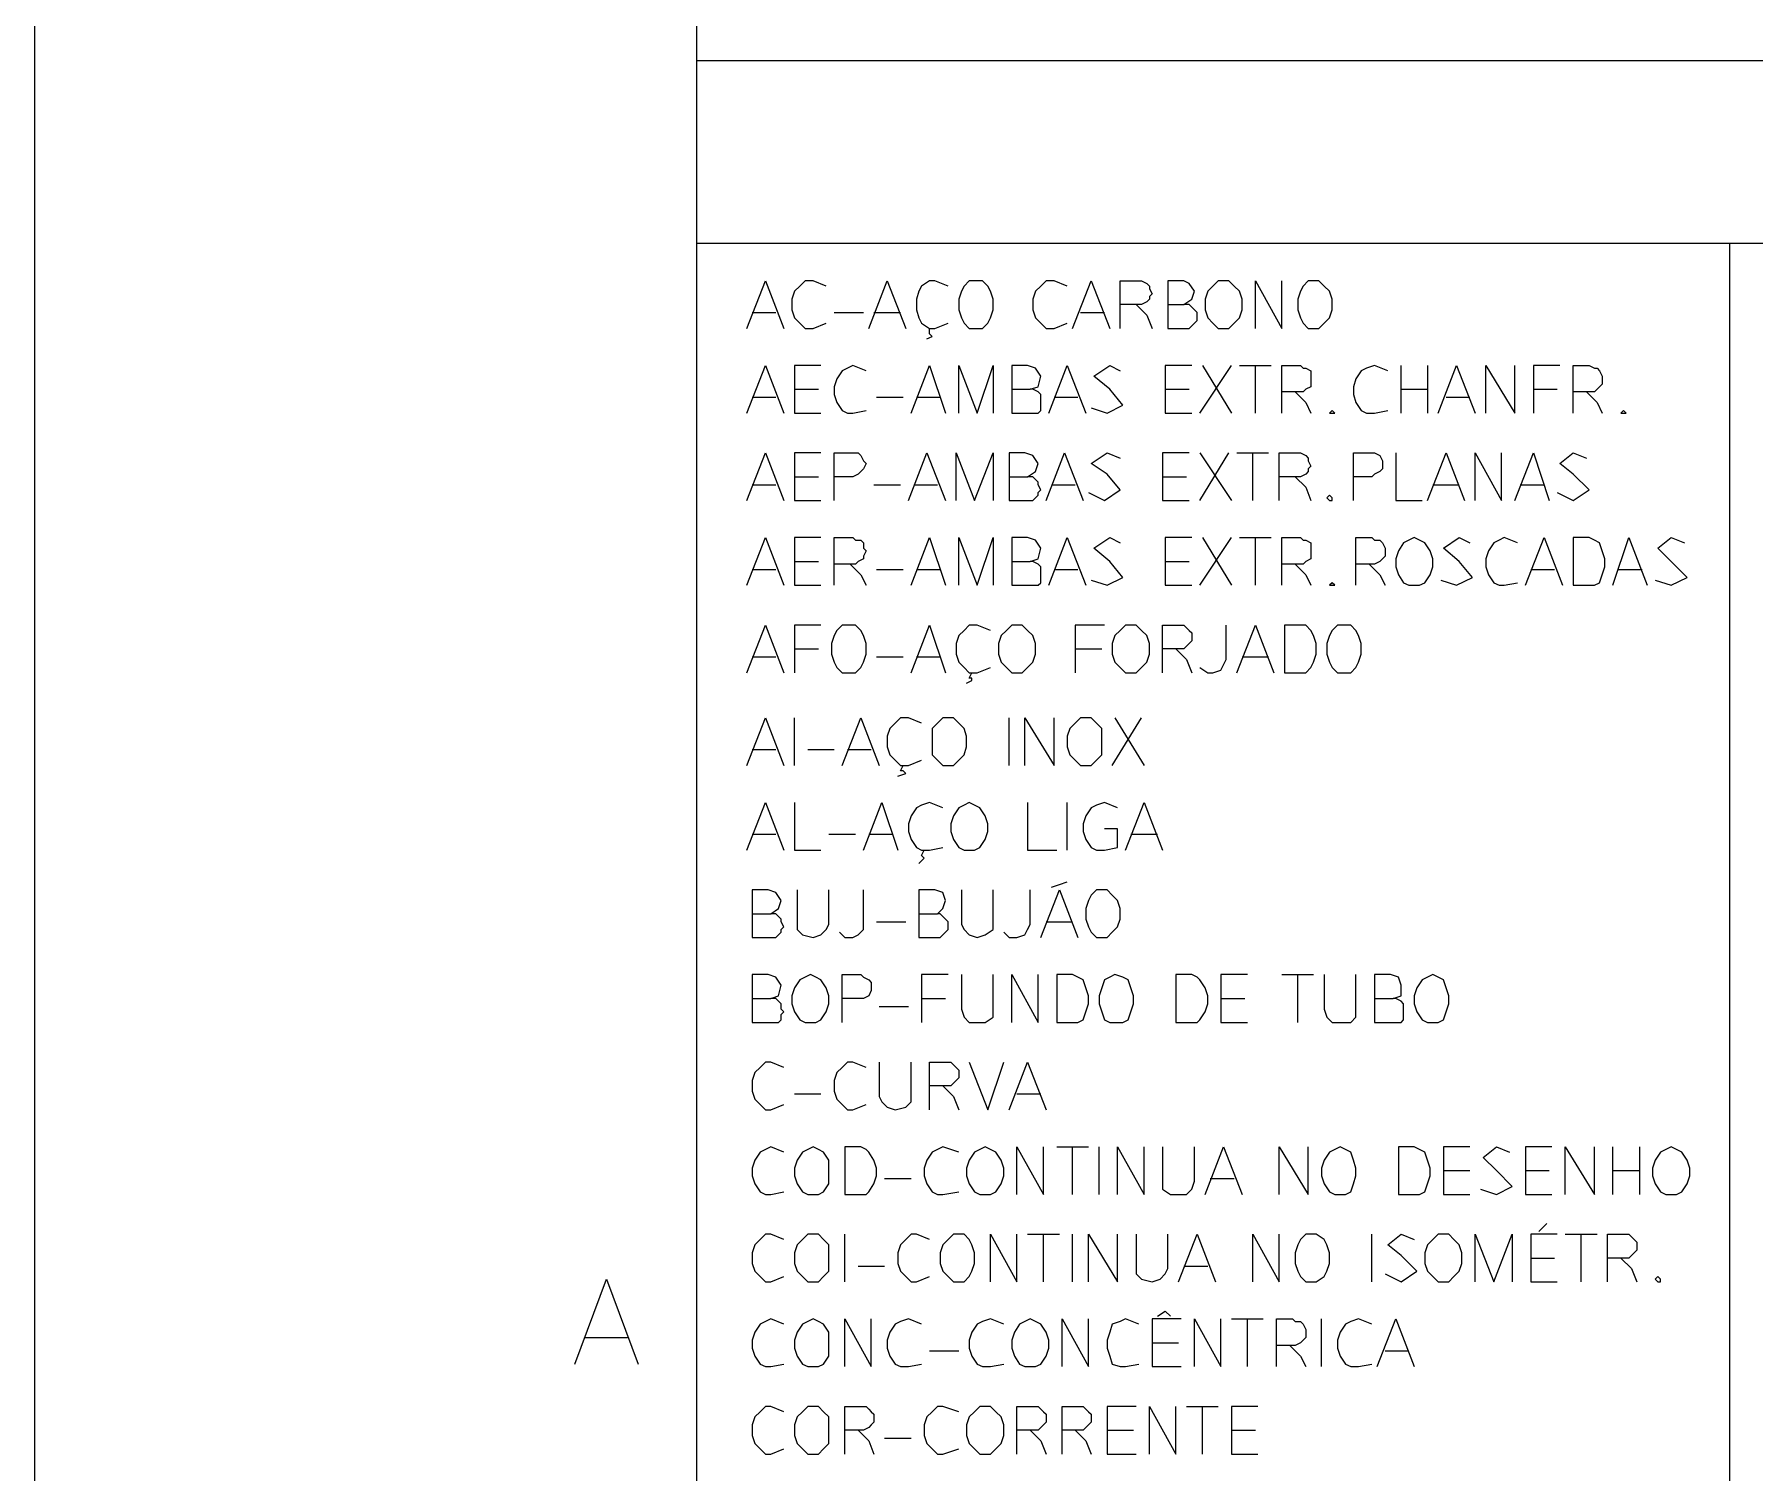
# Paper-space layout 'FOLHA 2' of a CAD drawing. Extents: x 518 to 1126, y -1 to 420.
# Drawn here: x 517.6 to 582.5, y 53.3 to 107.6 of the extents above; entities that cross this region are included whole.
import ezdxf

# ---------------------------------------------------------------- set-up
doc = ezdxf.new("R2010")
doc.units = 0
doc.header["$MEASUREMENT"] = 0
doc.layers.add('GT_1', color=7, linetype='Continuous')

psp = doc.layouts.new('FOLHA 2')

# ---------------------------------------------------------------- linework, layer by layer
at = {"linetype": 'Continuous'}
psp.add_line((517.59, 416.169), (517.59, -1.311), dxfattribs=at)
at = {"layer": 'GT_1', "flags": 128}
for points in [[(542.59, 408.489), (542.59, 8.689)], [(971.39, 106.589), (542.59, 106.589)], [(846.49, 99.689), (542.59, 99.689)], [(581.59, 99.689), (581.59, 14.689)], [(544.49, 96.489), (545.19, 98.289), (545.89, 96.489)], [(547.49, 98.089), (546.99, 98.289), (546.69, 98.289), (546.49, 98.089), (546.29, 97.889), (546.19, 97.589), (546.19, 97.189), (546.29, 96.889), (546.49, 96.689), (546.69, 96.489), (546.99, 96.489), (547.49, 96.689)], [(549.09, 96.489), (549.79, 98.289), (550.49, 96.489)], [(552.09, 98.089), (551.59, 98.289), (551.39, 98.289), (551.09, 98.089), (550.99, 97.889), (550.89, 97.589), (550.89, 97.189), (550.99, 96.889), (551.09, 96.689), (551.39, 96.489), (551.59, 96.489), (552.09, 96.689)], [(553.29, 96.489), (553.39, 96.489), (553.59, 96.689), (553.69, 96.889), (553.79, 97.189), (553.79, 97.589), (553.69, 97.889), (553.59, 98.089), (553.39, 98.289), (553.19, 98.289), (552.89, 98.289), (552.69, 98.089), (552.59, 97.889), (552.49, 97.589), (552.49, 97.189), (552.59, 96.889), (552.69, 96.689), (552.89, 96.489), (553.19, 96.489), (553.29, 96.489)], [(556.59, 98.089), (556.09, 98.289), (555.79, 98.289), (555.59, 98.089), (555.39, 97.889), (555.29, 97.589), (555.29, 97.189), (555.39, 96.889), (555.59, 96.689), (555.79, 96.489), (556.09, 96.489), (556.59, 96.689)], [(556.79, 96.489), (557.49, 98.289), (558.19, 96.489)], [(558.59, 96.489), (558.59, 98.289), (559.29, 98.289), (559.39, 98.289), (559.59, 98.189), (559.69, 98.089), (559.69, 97.989), (559.79, 97.789), (559.69, 97.689), (559.69, 97.589), (559.59, 97.489), (559.39, 97.389), (559.29, 97.389), (558.59, 97.389)], [(560.39, 97.389), (560.99, 97.389), (561.29, 97.589), (561.39, 97.889), (561.19, 98.189), (560.99, 98.289), (560.39, 98.289), (560.39, 96.489), (560.99, 96.489), (561.19, 96.489), (561.29, 96.589), (561.39, 96.689), (561.49, 96.789), (561.49, 96.889), (561.49, 97.089), (561.39, 97.189), (561.29, 97.289), (561.19, 97.389), (560.99, 97.389)], [(562.59, 96.489), (562.69, 96.489), (562.89, 96.689), (563.09, 96.889), (563.19, 97.189), (563.19, 97.589), (563.09, 97.889), (562.89, 98.089), (562.69, 98.289), (562.49, 98.289), (562.29, 98.289), (562.09, 98.089), (561.89, 97.889), (561.79, 97.589), (561.79, 97.189), (561.89, 96.889), (562.09, 96.689), (562.29, 96.489), (562.49, 96.489), (562.59, 96.489)], [(563.69, 96.489), (563.69, 98.289), (564.69, 96.489), (564.69, 98.289)], [(565.99, 96.489), (566.09, 96.489), (566.29, 96.689), (566.49, 96.889), (566.59, 97.189), (566.59, 97.589), (566.49, 97.889), (566.29, 98.089), (566.09, 98.289), (565.89, 98.289), (565.69, 98.289), (565.49, 98.089), (565.39, 97.889), (565.29, 97.589), (565.29, 97.189), (565.39, 96.889), (565.49, 96.689), (565.69, 96.489), (565.89, 96.489), (565.99, 96.489)], [(544.69, 97.089), (545.59, 97.089)], [(547.79, 97.089), (548.89, 97.089)], [(549.29, 97.089), (550.29, 97.089)], [(557.09, 97.089), (557.99, 97.089)], [(559.19, 97.389), (559.59, 96.989), (559.79, 96.489)], [(551.29, 96.089), (551.49, 96.189), (551.39, 96.289), (551.39, 96.489)], [(544.49, 93.289), (545.19, 95.089), (545.89, 93.289)], [(547.29, 95.089), (546.29, 95.089), (546.29, 93.289), (547.29, 93.289)], [(548.99, 94.889), (548.49, 95.089), (548.29, 94.989), (548.09, 94.889), (547.89, 94.589), (547.79, 94.289), (547.79, 93.989), (547.89, 93.689), (548.09, 93.389), (548.29, 93.289), (548.49, 93.289), (548.99, 93.389)], [(550.69, 93.289), (551.39, 95.089), (551.99, 93.289)], [(552.49, 93.289), (552.49, 95.089), (553.19, 93.289), (553.79, 95.089), (553.79, 93.289)], [(554.49, 94.189), (555.19, 94.189), (555.49, 94.289), (555.59, 94.689), (555.39, 94.989), (555.09, 95.089), (554.49, 95.089), (554.49, 93.289), (555.19, 93.289), (555.29, 93.289), (555.49, 93.289), (555.59, 93.389), (555.59, 93.589), (555.59, 93.689), (555.59, 93.789), (555.59, 93.989), (555.49, 94.089), (555.29, 94.189), (555.19, 94.189)], [(555.89, 93.289), (556.59, 95.089), (557.29, 93.289)], [(557.49, 93.489), (558.09, 93.289), (558.69, 93.589), (558.19, 94.189), (557.59, 94.689), (558.19, 95.089), (558.59, 94.889)], [(561.29, 95.089), (560.29, 95.089), (560.29, 93.289), (561.29, 93.289)], [(561.59, 93.289), (562.79, 95.089)], [(561.69, 95.089), (562.79, 93.289)], [(563.09, 95.089), (564.29, 95.089)], [(563.69, 93.289), (563.69, 95.089)], [(564.69, 93.289), (564.69, 95.089), (565.39, 95.089), (565.49, 94.989), (565.59, 94.989), (565.79, 94.889), (565.79, 94.689), (565.79, 94.589), (565.79, 94.389), (565.79, 94.289), (565.59, 94.189), (565.49, 94.089), (565.39, 94.089), (564.69, 94.089)], [(568.69, 94.889), (568.19, 95.089), (567.89, 94.989), (567.69, 94.889), (567.49, 94.589), (567.39, 94.289), (567.39, 93.989), (567.49, 93.689), (567.69, 93.389), (567.89, 93.289), (568.19, 93.289), (568.69, 93.389)], [(569.19, 93.289), (569.19, 95.089)], [(570.19, 95.089), (570.19, 93.289)], [(570.59, 93.289), (571.29, 95.089), (571.99, 93.289)], [(572.39, 93.289), (572.39, 95.089), (573.49, 93.289), (573.49, 95.089)], [(575.19, 95.089), (574.19, 95.089), (574.19, 93.289)], [(575.69, 93.289), (575.69, 95.089), (576.29, 95.089), (576.49, 94.989), (576.59, 94.989), (576.69, 94.889), (576.79, 94.689), (576.79, 94.589), (576.79, 94.389), (576.69, 94.289), (576.59, 94.189), (576.49, 94.089), (576.29, 94.089), (575.69, 94.089)], [(546.29, 94.189), (547.19, 94.189)], [(560.29, 94.189), (561.19, 94.189)], [(569.19, 94.189), (570.19, 94.189)], [(574.19, 94.189), (575.09, 94.189)], [(544.69, 93.889), (545.59, 93.889)], [(549.39, 93.889), (550.39, 93.889)], [(550.89, 93.889), (551.79, 93.889)], [(556.09, 93.889), (556.99, 93.889)], [(565.19, 94.089), (565.59, 93.689), (565.79, 93.289)], [(570.89, 93.889), (571.79, 93.889)], [(576.19, 94.089), (576.59, 93.689), (576.79, 93.289)], [(566.69, 93.289), (566.59, 93.389), (566.49, 93.289), (566.59, 93.289), (566.69, 93.289)], [(577.69, 93.289), (577.59, 93.389), (577.49, 93.289), (577.59, 93.289), (577.69, 93.289)], [(544.49, 89.989), (545.19, 91.789), (545.89, 89.989)], [(547.29, 91.789), (546.29, 91.789), (546.29, 89.989), (547.29, 89.989)], [(547.79, 89.989), (547.79, 91.789), (548.49, 91.789), (548.69, 91.789), (548.79, 91.689), (548.89, 91.489), (548.99, 91.389), (548.89, 91.189), (548.79, 91.089), (548.69, 90.989), (548.49, 90.889), (547.79, 90.889)], [(550.59, 89.989), (551.29, 91.789), (551.99, 89.989)], [(552.39, 89.989), (552.39, 91.789), (553.09, 89.989), (553.79, 91.789), (553.79, 89.989)], [(554.39, 90.889), (555.09, 90.889), (555.39, 91.089), (555.49, 91.389), (555.29, 91.689), (554.99, 91.789), (554.39, 91.789), (554.39, 89.989), (555.09, 89.989), (555.29, 89.989), (555.39, 90.089), (555.49, 90.189), (555.49, 90.289), (555.59, 90.389), (555.49, 90.589), (555.49, 90.689), (555.39, 90.789), (555.29, 90.889), (555.09, 90.889)], [(555.79, 89.989), (556.49, 91.789), (557.19, 89.989)], [(557.39, 90.289), (557.99, 89.989), (558.59, 90.389), (558.09, 90.989), (557.49, 91.389), (558.09, 91.789), (558.59, 91.589)], [(561.19, 91.789), (560.19, 91.789), (560.19, 89.989), (561.19, 89.989)], [(561.59, 89.989), (562.69, 91.789)], [(561.59, 91.789), (562.79, 89.989)], [(562.99, 91.789), (564.19, 91.789)], [(563.59, 89.989), (563.59, 91.789)], [(564.59, 89.989), (564.59, 91.789), (565.29, 91.789), (565.39, 91.789), (565.59, 91.689), (565.69, 91.589), (565.69, 91.489), (565.79, 91.289), (565.69, 91.189), (565.69, 91.089), (565.59, 90.989), (565.39, 90.889), (565.29, 90.889), (564.59, 90.889)], [(567.39, 89.989), (567.39, 91.789), (568.09, 91.789), (568.19, 91.789), (568.39, 91.689), (568.49, 91.489), (568.49, 91.389), (568.49, 91.189), (568.39, 91.089), (568.19, 90.989), (568.09, 90.889), (567.39, 90.889)], [(568.99, 91.789), (568.99, 89.989), (569.99, 89.989)], [(570.19, 89.989), (570.89, 91.789), (571.59, 89.989)], [(571.99, 89.989), (571.99, 91.789), (572.99, 89.989), (572.99, 91.789)], [(573.49, 89.989), (574.19, 91.789), (574.79, 89.989)], [(575.09, 90.289), (575.69, 89.989), (576.29, 90.389), (575.69, 90.989), (575.19, 91.389), (575.69, 91.789), (576.19, 91.589)], [(544.69, 90.589), (545.59, 90.589)], [(546.29, 90.889), (547.19, 90.889)], [(549.29, 90.589), (550.29, 90.589)], [(550.79, 90.589), (551.69, 90.589)], [(555.99, 90.589), (556.89, 90.589)], [(560.19, 90.889), (561.09, 90.889)], [(565.19, 90.889), (565.59, 90.489), (565.79, 89.989)], [(570.39, 90.589), (571.39, 90.589)], [(573.69, 90.589), (574.59, 90.589)], [(566.59, 89.989), (566.59, 90.089), (566.49, 90.189), (566.39, 90.089), (566.49, 89.989), (566.59, 89.989)], [(544.49, 86.789), (545.19, 88.589), (545.89, 86.789)], [(547.29, 88.589), (546.29, 88.589), (546.29, 86.789), (547.29, 86.789)], [(547.79, 86.789), (547.79, 88.589), (548.49, 88.589), (548.59, 88.489), (548.79, 88.489), (548.89, 88.389), (548.89, 88.189), (548.99, 88.089), (548.89, 87.889), (548.89, 87.789), (548.69, 87.689), (548.59, 87.589), (548.49, 87.589), (547.79, 87.589)], [(550.69, 86.789), (551.39, 88.589), (551.99, 86.789)], [(552.49, 86.789), (552.49, 88.589), (553.19, 86.789), (553.79, 88.589), (553.79, 86.789)], [(554.49, 87.689), (555.19, 87.689), (555.49, 87.789), (555.59, 88.189), (555.39, 88.489), (555.09, 88.589), (554.49, 88.589), (554.49, 86.789), (555.19, 86.789), (555.29, 86.789), (555.49, 86.789), (555.59, 86.889), (555.59, 87.089), (555.59, 87.189), (555.59, 87.289), (555.59, 87.489), (555.49, 87.589), (555.29, 87.689), (555.19, 87.689)], [(555.89, 86.789), (556.59, 88.589), (557.29, 86.789)], [(557.49, 86.989), (558.09, 86.789), (558.69, 87.089), (558.19, 87.689), (557.59, 88.189), (558.19, 88.589), (558.59, 88.389)], [(561.29, 88.589), (560.29, 88.589), (560.29, 86.789), (561.29, 86.789)], [(561.59, 86.789), (562.79, 88.589)], [(561.69, 88.589), (562.79, 86.789)], [(563.09, 88.589), (564.29, 88.589)], [(563.69, 86.789), (563.69, 88.589)], [(564.69, 86.789), (564.69, 88.589), (565.39, 88.589), (565.49, 88.489), (565.59, 88.489), (565.79, 88.389), (565.79, 88.189), (565.79, 88.089), (565.79, 87.889), (565.79, 87.789), (565.59, 87.689), (565.49, 87.589), (565.39, 87.589), (564.69, 87.589)], [(567.49, 86.789), (567.49, 88.589), (568.09, 88.589), (568.19, 88.489), (568.39, 88.489), (568.49, 88.389), (568.59, 88.189), (568.59, 88.089), (568.59, 87.889), (568.49, 87.789), (568.39, 87.689), (568.19, 87.589), (568.09, 87.589), (567.49, 87.589)], [(569.79, 86.789), (569.89, 86.789), (570.09, 86.889), (570.29, 87.189), (570.39, 87.489), (570.39, 87.789), (570.29, 88.089), (570.09, 88.389), (569.89, 88.489), (569.69, 88.589), (569.49, 88.489), (569.29, 88.389), (569.09, 88.089), (568.99, 87.789), (568.99, 87.489), (569.09, 87.189), (569.29, 86.889), (569.49, 86.789), (569.69, 86.789), (569.79, 86.789)], [(570.69, 86.989), (571.29, 86.789), (571.89, 87.089), (571.39, 87.689), (570.79, 88.189), (571.39, 88.589), (571.79, 88.389)], [(573.59, 88.389), (573.09, 88.589), (572.89, 88.489), (572.69, 88.389), (572.49, 88.089), (572.39, 87.789), (572.39, 87.489), (572.49, 87.189), (572.69, 86.889), (572.89, 86.789), (573.09, 86.789), (573.59, 86.889)], [(573.89, 86.789), (574.59, 88.589), (575.29, 86.789)], [(576.39, 86.789), (576.49, 86.789), (576.69, 86.889), (576.79, 87.189), (576.89, 87.489), (576.89, 87.789), (576.79, 88.089), (576.69, 88.389), (576.49, 88.489), (576.29, 88.589), (575.69, 88.589), (575.69, 86.789), (576.29, 86.789), (576.39, 86.789)], [(577.19, 86.789), (577.79, 88.589), (578.49, 86.789)], [(578.79, 86.989), (579.39, 86.789), (579.99, 87.089), (579.39, 87.689), (578.89, 88.189), (579.39, 88.589), (579.89, 88.389)], [(546.29, 87.689), (547.19, 87.689)], [(560.29, 87.689), (561.19, 87.689)], [(544.69, 87.389), (545.59, 87.389)], [(548.39, 87.589), (548.79, 87.189), (548.99, 86.789)], [(549.39, 87.389), (550.39, 87.389)], [(550.89, 87.389), (551.79, 87.389)], [(556.09, 87.389), (556.99, 87.389)], [(565.19, 87.589), (565.59, 87.189), (565.79, 86.789)], [(567.99, 87.589), (568.39, 87.189), (568.59, 86.789)], [(574.09, 87.389), (574.99, 87.389)], [(577.39, 87.389), (578.29, 87.389)], [(566.69, 86.789), (566.59, 86.889), (566.49, 86.789), (566.59, 86.789), (566.69, 86.789)], [(544.49, 83.489), (545.19, 85.289), (545.89, 83.489)], [(547.29, 85.289), (546.29, 85.289), (546.29, 83.489)], [(548.49, 83.489), (548.59, 83.489), (548.79, 83.689), (548.89, 83.889), (548.99, 84.189), (548.99, 84.589), (548.89, 84.889), (548.79, 85.089), (548.59, 85.289), (548.29, 85.289), (548.09, 85.289), (547.89, 85.089), (547.79, 84.889), (547.69, 84.589), (547.69, 84.189), (547.79, 83.889), (547.89, 83.689), (548.09, 83.489), (548.29, 83.489), (548.49, 83.489)], [(550.69, 83.489), (551.39, 85.289), (551.99, 83.489)], [(553.69, 85.089), (553.19, 85.289), (552.89, 85.289), (552.69, 85.089), (552.49, 84.889), (552.39, 84.589), (552.39, 84.189), (552.49, 83.889), (552.69, 83.689), (552.89, 83.489), (553.19, 83.489), (553.69, 83.689)], [(554.79, 83.489), (554.89, 83.489), (555.09, 83.689), (555.29, 83.889), (555.39, 84.189), (555.39, 84.589), (555.29, 84.889), (555.09, 85.089), (554.89, 85.289), (554.69, 85.289), (554.49, 85.289), (554.29, 85.089), (554.09, 84.889), (553.99, 84.589), (553.99, 84.189), (554.09, 83.889), (554.29, 83.689), (554.49, 83.489), (554.69, 83.489), (554.79, 83.489)], [(557.99, 85.289), (556.89, 85.289), (556.89, 83.489)], [(559.09, 83.489), (559.19, 83.489), (559.39, 83.689), (559.59, 83.889), (559.69, 84.189), (559.69, 84.589), (559.59, 84.889), (559.39, 85.089), (559.19, 85.289), (558.99, 85.289), (558.79, 85.289), (558.59, 85.089), (558.39, 84.889), (558.29, 84.589), (558.29, 84.189), (558.39, 83.889), (558.59, 83.689), (558.79, 83.489), (558.99, 83.489), (559.09, 83.489)], [(560.19, 83.489), (560.19, 85.289), (560.79, 85.289), (560.99, 85.289), (561.09, 85.189), (561.19, 85.089), (561.29, 84.989), (561.29, 84.789), (561.29, 84.689), (561.19, 84.589), (561.09, 84.489), (560.99, 84.389), (560.79, 84.389), (560.19, 84.389)], [(561.59, 83.689), (561.89, 83.489), (562.09, 83.489), (562.39, 83.589), (562.49, 83.789), (562.59, 83.989), (562.59, 85.289)], [(562.99, 83.489), (563.69, 85.289), (564.39, 83.489)], [(565.49, 83.489), (565.59, 83.489), (565.79, 83.689), (565.89, 83.889), (565.99, 84.189), (565.99, 84.589), (565.89, 84.889), (565.79, 85.089), (565.59, 85.289), (565.39, 85.289), (564.79, 85.289), (564.79, 83.489), (565.39, 83.489), (565.49, 83.489)], [(567.19, 83.489), (567.29, 83.489), (567.49, 83.689), (567.59, 83.889), (567.69, 84.189), (567.69, 84.589), (567.59, 84.889), (567.49, 85.089), (567.29, 85.289), (567.09, 85.289), (566.79, 85.289), (566.59, 85.089), (566.49, 84.889), (566.39, 84.589), (566.39, 84.189), (566.49, 83.889), (566.59, 83.689), (566.79, 83.489), (567.09, 83.489), (567.19, 83.489)], [(544.69, 84.089), (545.59, 84.089)], [(546.29, 84.389), (547.19, 84.389)], [(549.39, 84.089), (550.39, 84.089)], [(550.89, 84.089), (551.79, 84.089)], [(556.89, 84.389), (557.89, 84.389)], [(560.69, 84.389), (561.09, 83.989), (561.29, 83.489)], [(563.19, 84.089), (564.19, 84.089)], [(552.79, 83.089), (552.99, 83.189), (552.99, 83.289), (552.89, 83.289), (552.99, 83.489)], [(544.49, 79.989), (545.19, 81.789), (545.89, 79.989)], [(546.29, 79.989), (546.29, 81.789)], [(548.09, 79.989), (548.79, 81.789), (549.49, 79.989)], [(551.09, 81.589), (550.59, 81.789), (550.29, 81.789), (550.09, 81.589), (549.89, 81.389), (549.79, 81.089), (549.79, 80.689), (549.89, 80.389), (550.09, 80.189), (550.29, 79.989), (550.59, 79.989), (551.09, 80.189)], [(552.19, 79.989), (552.29, 79.989), (552.49, 80.189), (552.69, 80.389), (552.79, 80.689), (552.79, 81.089), (552.69, 81.389), (552.49, 81.589), (552.29, 81.789), (552.09, 81.789), (551.89, 81.789), (551.69, 81.589), (551.49, 81.389), (551.49, 81.089), (551.49, 80.689), (551.49, 80.389), (551.69, 80.189), (551.89, 79.989), (552.09, 79.989), (552.19, 79.989)], [(554.39, 79.989), (554.39, 81.789)], [(554.99, 79.989), (554.99, 81.789), (556.09, 79.989), (556.09, 81.789)], [(557.39, 79.989), (557.49, 79.989), (557.69, 80.189), (557.89, 80.389), (557.89, 80.689), (557.89, 81.089), (557.89, 81.389), (557.69, 81.589), (557.49, 81.789), (557.29, 81.789), (557.09, 81.789), (556.89, 81.589), (556.69, 81.389), (556.59, 81.089), (556.59, 80.689), (556.69, 80.389), (556.89, 80.189), (557.09, 79.989), (557.29, 79.989), (557.39, 79.989)], [(558.29, 79.989), (559.39, 81.789)], [(558.39, 81.789), (559.49, 79.989)], [(544.69, 80.589), (545.59, 80.589)], [(546.79, 80.589), (547.79, 80.589)], [(548.29, 80.589), (549.19, 80.589)], [(550.19, 79.589), (550.49, 79.689), (550.39, 79.789), (550.29, 79.789), (550.39, 79.989)], [(544.49, 76.789), (545.19, 78.589), (545.89, 76.789)], [(546.29, 78.589), (546.29, 76.789), (547.29, 76.789)], [(548.89, 76.789), (549.59, 78.589), (550.19, 76.789)], [(551.89, 78.389), (551.39, 78.589), (551.09, 78.489), (550.89, 78.389), (550.69, 78.089), (550.59, 77.789), (550.59, 77.489), (550.69, 77.189), (550.89, 76.889), (551.09, 76.789), (551.39, 76.789), (551.89, 76.889)], [(552.99, 76.789), (553.09, 76.789), (553.29, 76.889), (553.49, 77.189), (553.59, 77.489), (553.59, 77.789), (553.49, 78.089), (553.29, 78.389), (553.09, 78.489), (552.89, 78.589), (552.69, 78.489), (552.49, 78.389), (552.29, 78.089), (552.19, 77.789), (552.19, 77.489), (552.29, 77.189), (552.49, 76.889), (552.69, 76.789), (552.89, 76.789), (552.99, 76.789)], [(555.09, 78.589), (555.09, 76.789), (556.19, 76.789)], [(556.59, 76.789), (556.59, 78.589)], [(558.49, 78.389), (557.99, 78.589), (557.69, 78.489), (557.49, 78.389), (557.29, 78.089), (557.19, 77.789), (557.19, 77.489), (557.29, 77.189), (557.49, 76.889), (557.69, 76.789), (557.99, 76.789), (558.49, 76.889), (558.49, 77.589), (557.99, 77.589)], [(558.79, 76.789), (559.49, 78.589), (560.19, 76.789)], [(544.69, 77.389), (545.59, 77.389)], [(547.59, 77.389), (548.59, 77.389)], [(549.09, 77.389), (549.99, 77.389)], [(558.99, 77.389), (559.99, 77.389)], [(550.99, 76.289), (551.19, 76.489), (551.09, 76.589), (551.19, 76.789)], [(555.99, 75.389), (556.29, 75.489), (556.59, 75.589)], [(544.69, 74.389), (545.39, 74.389), (545.69, 74.589), (545.79, 74.889), (545.59, 75.189), (545.29, 75.289), (544.69, 75.289), (544.69, 73.489), (545.39, 73.489), (545.59, 73.489), (545.69, 73.589), (545.79, 73.689), (545.79, 73.789), (545.89, 73.889), (545.79, 74.089), (545.79, 74.189), (545.69, 74.289), (545.59, 74.389), (545.39, 74.389)], [(546.39, 75.289), (546.39, 73.989), (546.39, 73.789), (546.59, 73.589), (546.99, 73.489), (547.29, 73.589), (547.49, 73.789), (547.59, 73.989), (547.59, 75.289)], [(547.99, 73.689), (548.19, 73.489), (548.49, 73.489), (548.69, 73.589), (548.89, 73.789), (548.89, 73.989), (548.89, 75.289)], [(550.99, 74.389), (551.69, 74.389), (551.89, 74.589), (551.99, 74.889), (551.89, 75.189), (551.59, 75.289), (550.99, 75.289), (550.99, 73.489), (551.69, 73.489), (551.79, 73.489), (551.89, 73.589), (551.99, 73.689), (552.09, 73.789), (552.09, 73.889), (552.09, 74.089), (551.99, 74.189), (551.89, 74.289), (551.79, 74.389), (551.69, 74.389)], [(552.59, 75.289), (552.59, 73.989), (552.69, 73.789), (552.89, 73.589), (553.19, 73.489), (553.49, 73.589), (553.79, 73.789), (553.79, 73.989), (553.79, 75.289)], [(554.19, 73.689), (554.39, 73.489), (554.69, 73.489), (554.99, 73.589), (555.09, 73.789), (555.19, 73.989), (555.19, 75.289)], [(555.59, 73.489), (556.29, 75.289), (556.99, 73.489)], [(557.99, 73.489), (558.09, 73.489), (558.29, 73.689), (558.49, 73.889), (558.59, 74.189), (558.59, 74.589), (558.49, 74.889), (558.29, 75.089), (558.09, 75.289), (557.89, 75.289), (557.69, 75.289), (557.49, 75.089), (557.39, 74.889), (557.29, 74.589), (557.29, 74.189), (557.39, 73.889), (557.49, 73.689), (557.69, 73.489), (557.89, 73.489), (557.99, 73.489)], [(549.39, 74.089), (550.49, 74.089)], [(555.79, 74.089), (556.79, 74.089)], [(544.69, 71.189), (545.39, 71.189), (545.69, 71.289), (545.79, 71.689), (545.59, 71.989), (545.29, 72.089), (544.69, 72.089), (544.69, 70.289), (545.39, 70.289), (545.59, 70.289), (545.69, 70.289), (545.79, 70.389), (545.79, 70.589), (545.89, 70.689), (545.79, 70.789), (545.79, 70.989), (545.69, 71.089), (545.59, 71.189), (545.39, 71.189)], [(546.99, 70.289), (547.09, 70.289), (547.29, 70.389), (547.49, 70.689), (547.59, 70.989), (547.59, 71.289), (547.49, 71.589), (547.29, 71.889), (547.09, 71.989), (546.89, 72.089), (546.69, 71.989), (546.49, 71.889), (546.29, 71.589), (546.19, 71.289), (546.19, 70.989), (546.29, 70.689), (546.49, 70.389), (546.69, 70.289), (546.89, 70.289), (546.99, 70.289)], [(548.09, 70.289), (548.09, 72.089), (548.79, 72.089), (548.89, 71.989), (549.09, 71.889), (549.19, 71.789), (549.19, 71.589), (549.19, 71.489), (549.09, 71.289), (548.89, 71.189), (548.79, 71.189), (548.09, 71.189)], [(552.09, 72.089), (551.09, 72.089), (551.09, 70.289)], [(552.59, 72.089), (552.59, 70.789), (552.69, 70.489), (552.89, 70.289), (553.19, 70.289), (553.49, 70.289), (553.79, 70.489), (553.79, 70.789), (553.79, 72.089)], [(554.49, 70.289), (554.49, 72.089), (555.49, 70.289), (555.49, 72.089)], [(556.89, 70.289), (556.99, 70.289), (557.19, 70.389), (557.29, 70.689), (557.39, 70.989), (557.39, 71.289), (557.29, 71.589), (557.19, 71.889), (556.99, 71.989), (556.79, 72.089), (556.19, 72.089), (556.19, 70.289), (556.79, 70.289), (556.89, 70.289)], [(558.59, 70.289), (558.69, 70.289), (558.89, 70.389), (558.99, 70.689), (559.09, 70.989), (559.09, 71.289), (558.99, 71.589), (558.89, 71.889), (558.69, 71.989), (558.39, 72.089), (558.19, 71.989), (557.99, 71.889), (557.89, 71.589), (557.79, 71.289), (557.79, 70.989), (557.89, 70.689), (557.99, 70.389), (558.19, 70.289), (558.39, 70.289), (558.59, 70.289)], [(561.39, 70.289), (561.49, 70.289), (561.59, 70.389), (561.79, 70.689), (561.89, 70.989), (561.89, 71.289), (561.79, 71.589), (561.59, 71.889), (561.49, 71.989), (561.29, 72.089), (560.69, 72.089), (560.69, 70.289), (561.29, 70.289), (561.39, 70.289)], [(563.39, 72.089), (562.39, 72.089), (562.39, 70.289), (563.39, 70.289)], [(564.69, 72.089), (565.89, 72.089)], [(565.29, 70.289), (565.29, 72.089)], [(566.29, 72.089), (566.29, 70.789), (566.39, 70.489), (566.59, 70.289), (566.89, 70.289), (567.29, 70.289), (567.49, 70.489), (567.49, 70.789), (567.49, 72.089)], [(568.19, 71.189), (568.89, 71.189), (569.19, 71.289), (569.19, 71.689), (569.09, 71.989), (568.79, 72.089), (568.19, 72.089), (568.19, 70.289), (568.89, 70.289), (568.99, 70.289), (569.19, 70.289), (569.29, 70.389), (569.29, 70.589), (569.29, 70.689), (569.29, 70.789), (569.29, 70.989), (569.19, 71.089), (568.99, 71.189), (568.89, 71.189)], [(570.49, 70.289), (570.59, 70.289), (570.79, 70.389), (570.89, 70.689), (570.99, 70.989), (570.99, 71.289), (570.89, 71.589), (570.79, 71.889), (570.59, 71.989), (570.39, 72.089), (570.19, 71.989), (569.99, 71.889), (569.79, 71.589), (569.69, 71.289), (569.69, 70.989), (569.79, 70.689), (569.99, 70.389), (570.19, 70.289), (570.39, 70.289), (570.49, 70.289)], [(549.49, 70.889), (550.59, 70.889)], [(551.09, 71.189), (551.99, 71.189)], [(562.39, 71.189), (563.29, 71.189)], [(545.89, 68.589), (545.39, 68.789), (545.19, 68.789), (544.99, 68.589), (544.79, 68.389), (544.69, 68.089), (544.69, 67.689), (544.79, 67.389), (544.99, 67.189), (545.19, 66.989), (545.39, 66.989), (545.89, 67.189)], [(548.99, 68.589), (548.49, 68.789), (548.29, 68.789), (548.09, 68.589), (547.89, 68.389), (547.79, 68.089), (547.79, 67.689), (547.89, 67.389), (548.09, 67.189), (548.29, 66.989), (548.49, 66.989), (548.99, 67.189)], [(549.49, 68.789), (549.49, 67.489), (549.59, 67.289), (549.79, 67.089), (550.09, 66.989), (550.49, 67.089), (550.69, 67.289), (550.69, 67.489), (550.69, 68.789)], [(551.39, 66.989), (551.39, 68.789), (551.99, 68.789), (552.09, 68.789), (552.19, 68.789), (552.29, 68.689), (552.39, 68.589), (552.49, 68.489), (552.49, 68.289), (552.49, 68.189), (552.39, 68.089), (552.29, 67.989), (552.19, 67.889), (551.99, 67.889), (551.39, 67.889)], [(552.89, 68.789), (553.59, 66.989), (554.19, 68.789)], [(554.39, 66.989), (555.09, 68.789), (555.79, 66.989)], [(546.29, 67.589), (547.29, 67.589)], [(551.89, 67.889), (552.29, 67.489), (552.49, 66.989)], [(554.69, 67.589), (555.59, 67.589)], [(545.89, 65.389), (545.39, 65.589), (545.19, 65.489), (544.99, 65.389), (544.79, 65.089), (544.69, 64.789), (544.69, 64.489), (544.79, 64.189), (544.99, 63.889), (545.19, 63.789), (545.39, 63.789), (545.89, 63.889)], [(547.09, 63.789), (547.19, 63.789), (547.39, 63.889), (547.59, 64.189), (547.59, 64.489), (547.59, 64.789), (547.59, 65.089), (547.39, 65.389), (547.19, 65.489), (546.99, 65.589), (546.79, 65.489), (546.59, 65.389), (546.39, 65.089), (546.29, 64.789), (546.29, 64.489), (546.39, 64.189), (546.59, 63.889), (546.79, 63.789), (546.99, 63.789), (547.09, 63.789)], [(548.89, 63.789), (548.99, 63.789), (549.09, 63.889), (549.29, 64.189), (549.39, 64.489), (549.39, 64.789), (549.29, 65.089), (549.09, 65.389), (548.99, 65.489), (548.79, 65.589), (548.19, 65.589), (548.19, 63.789), (548.79, 63.789), (548.89, 63.789)], [(552.49, 65.389), (551.89, 65.589), (551.69, 65.489), (551.49, 65.389), (551.29, 65.089), (551.19, 64.789), (551.19, 64.489), (551.29, 64.189), (551.49, 63.889), (551.69, 63.789), (551.89, 63.789), (552.49, 63.889)], [(553.59, 63.789), (553.69, 63.789), (553.89, 63.889), (554.09, 64.189), (554.19, 64.489), (554.19, 64.789), (554.09, 65.089), (553.89, 65.389), (553.69, 65.489), (553.49, 65.589), (553.29, 65.489), (553.09, 65.389), (552.89, 65.089), (552.79, 64.789), (552.79, 64.489), (552.89, 64.189), (553.09, 63.889), (553.29, 63.789), (553.49, 63.789), (553.59, 63.789)], [(554.69, 63.789), (554.69, 65.589), (555.69, 63.789), (555.69, 65.589)], [(556.19, 65.589), (557.39, 65.589)], [(556.79, 63.789), (556.79, 65.589)], [(557.79, 63.789), (557.79, 65.589)], [(558.49, 63.789), (558.49, 65.589), (559.49, 63.789), (559.49, 65.589)], [(560.19, 65.589), (560.19, 64.289), (560.19, 63.989), (560.49, 63.789), (560.79, 63.789), (561.09, 63.789), (561.29, 63.989), (561.39, 64.289), (561.39, 65.589)], [(561.79, 63.789), (562.49, 65.589), (563.19, 63.789)], [(564.59, 63.789), (564.59, 65.589), (565.69, 63.789), (565.69, 65.589)], [(566.99, 63.789), (567.09, 63.789), (567.29, 63.889), (567.39, 64.189), (567.49, 64.489), (567.49, 64.789), (567.39, 65.089), (567.29, 65.389), (567.09, 65.489), (566.89, 65.589), (566.69, 65.489), (566.49, 65.389), (566.29, 65.089), (566.19, 64.789), (566.19, 64.489), (566.29, 64.189), (566.49, 63.889), (566.69, 63.789), (566.89, 63.789), (566.99, 63.789)], [(569.79, 63.789), (569.89, 63.789), (570.09, 63.889), (570.19, 64.189), (570.29, 64.489), (570.29, 64.789), (570.19, 65.089), (570.09, 65.389), (569.89, 65.489), (569.69, 65.589), (569.09, 65.589), (569.09, 63.789), (569.69, 63.789), (569.79, 63.789)], [(571.79, 65.589), (570.79, 65.589), (570.79, 63.789), (571.79, 63.789)], [(572.19, 63.989), (572.79, 63.789), (573.39, 64.089), (572.79, 64.689), (572.29, 65.189), (572.79, 65.589), (573.29, 65.389)], [(574.89, 65.589), (573.89, 65.589), (573.89, 63.789), (574.89, 63.789)], [(575.39, 63.789), (575.39, 65.589), (576.49, 63.789), (576.49, 65.589)], [(577.19, 63.789), (577.19, 65.589)], [(578.19, 65.589), (578.19, 63.789)], [(579.49, 63.789), (579.59, 63.789), (579.79, 63.889), (579.99, 64.189), (580.09, 64.489), (580.09, 64.789), (579.99, 65.089), (579.79, 65.389), (579.59, 65.489), (579.39, 65.589), (579.19, 65.489), (578.99, 65.389), (578.79, 65.089), (578.69, 64.789), (578.69, 64.489), (578.79, 64.189), (578.99, 63.889), (579.19, 63.789), (579.39, 63.789), (579.49, 63.789)], [(549.69, 64.389), (550.69, 64.389)], [(561.99, 64.389), (562.89, 64.389)], [(570.79, 64.689), (571.79, 64.689)], [(573.89, 64.689), (574.79, 64.689)], [(577.19, 64.689), (578.19, 64.689)], [(574.39, 62.389), (574.69, 62.689)], [(545.89, 62.089), (545.39, 62.289), (545.19, 62.289), (544.99, 62.089), (544.79, 61.889), (544.69, 61.589), (544.69, 61.189), (544.79, 60.889), (544.99, 60.689), (545.19, 60.489), (545.39, 60.489), (545.89, 60.689)], [(547.09, 60.489), (547.19, 60.489), (547.39, 60.689), (547.59, 60.889), (547.59, 61.189), (547.59, 61.589), (547.59, 61.889), (547.39, 62.089), (547.19, 62.289), (546.99, 62.289), (546.79, 62.289), (546.59, 62.089), (546.39, 61.889), (546.29, 61.589), (546.29, 61.189), (546.39, 60.889), (546.59, 60.689), (546.79, 60.489), (546.99, 60.489), (547.09, 60.489)], [(548.19, 60.489), (548.19, 62.289)], [(551.39, 62.089), (550.89, 62.289), (550.69, 62.289), (550.49, 62.089), (550.29, 61.889), (550.19, 61.589), (550.19, 61.189), (550.29, 60.889), (550.49, 60.689), (550.69, 60.489), (550.89, 60.489), (551.39, 60.689)], [(552.59, 60.489), (552.69, 60.489), (552.89, 60.689), (552.99, 60.889), (553.09, 61.189), (553.09, 61.589), (552.99, 61.889), (552.89, 62.089), (552.69, 62.289), (552.49, 62.289), (552.29, 62.289), (552.09, 62.089), (551.89, 61.889), (551.79, 61.589), (551.79, 61.189), (551.89, 60.889), (552.09, 60.689), (552.29, 60.489), (552.49, 60.489), (552.59, 60.489)], [(553.69, 60.489), (553.69, 62.289), (554.69, 60.489), (554.69, 62.289)], [(555.09, 62.289), (556.29, 62.289)], [(555.69, 60.489), (555.69, 62.289)], [(556.79, 60.489), (556.79, 62.289)], [(557.39, 60.489), (557.39, 62.289), (558.49, 60.489), (558.49, 62.289)], [(559.19, 62.289), (559.19, 60.989), (559.19, 60.789), (559.39, 60.589), (559.79, 60.489), (560.09, 60.589), (560.29, 60.789), (560.39, 60.989), (560.39, 62.289)], [(560.79, 60.489), (561.49, 62.289), (562.19, 60.489)], [(563.59, 60.489), (563.59, 62.289), (564.59, 60.489), (564.59, 62.289)], [(565.89, 60.489), (565.99, 60.489), (566.29, 60.689), (566.39, 60.889), (566.49, 61.189), (566.49, 61.589), (566.39, 61.889), (566.29, 62.089), (565.99, 62.289), (565.79, 62.289), (565.59, 62.289), (565.39, 62.089), (565.29, 61.889), (565.19, 61.589), (565.19, 61.189), (565.29, 60.889), (565.39, 60.689), (565.59, 60.489), (565.79, 60.489), (565.89, 60.489)], [(568.09, 60.489), (568.09, 62.289)], [(568.59, 60.789), (569.19, 60.489), (569.79, 60.889), (569.19, 61.489), (568.69, 61.889), (569.19, 62.289), (569.69, 62.089)], [(570.89, 60.489), (570.99, 60.489), (571.19, 60.689), (571.39, 60.889), (571.49, 61.189), (571.49, 61.589), (571.39, 61.889), (571.19, 62.089), (570.99, 62.289), (570.79, 62.289), (570.59, 62.289), (570.39, 62.089), (570.19, 61.889), (570.09, 61.589), (570.09, 61.189), (570.19, 60.889), (570.39, 60.689), (570.59, 60.489), (570.79, 60.489), (570.89, 60.489)], [(571.99, 60.489), (571.99, 62.289), (572.69, 60.489), (573.39, 62.289), (573.39, 60.489)], [(575.09, 62.289), (574.09, 62.289), (574.09, 60.489), (575.09, 60.489)], [(575.39, 62.289), (576.59, 62.289)], [(575.99, 60.489), (575.99, 62.289)], [(576.99, 60.489), (576.99, 62.289), (577.59, 62.289), (577.79, 62.289), (577.89, 62.189), (577.99, 62.089), (578.09, 61.989), (578.09, 61.789), (578.09, 61.689), (577.99, 61.589), (577.89, 61.489), (577.79, 61.389), (577.59, 61.389), (576.99, 61.389)], [(548.69, 61.089), (549.69, 61.089)], [(560.99, 61.089), (561.89, 61.089)], [(574.09, 61.389), (574.99, 61.389)], [(577.49, 61.389), (577.89, 60.989), (578.09, 60.489)], [(537.99, 57.389), (539.19, 60.589), (540.39, 57.389)], [(578.99, 60.489), (578.99, 60.589), (578.89, 60.689), (578.79, 60.589), (578.89, 60.489), (578.99, 60.489)], [(559.99, 59.189), (560.29, 59.389), (560.49, 59.189)], [(545.89, 58.889), (545.39, 59.089), (545.19, 58.989), (544.99, 58.889), (544.79, 58.589), (544.69, 58.289), (544.69, 57.989), (544.79, 57.689), (544.99, 57.389), (545.19, 57.289), (545.39, 57.289), (545.89, 57.389)], [(547.09, 57.289), (547.19, 57.289), (547.39, 57.389), (547.59, 57.689), (547.59, 57.989), (547.59, 58.289), (547.59, 58.589), (547.39, 58.889), (547.19, 58.989), (546.99, 59.089), (546.79, 58.989), (546.59, 58.889), (546.39, 58.589), (546.29, 58.289), (546.29, 57.989), (546.39, 57.689), (546.59, 57.389), (546.79, 57.289), (546.99, 57.289), (547.09, 57.289)], [(548.19, 57.289), (548.19, 59.089), (549.19, 57.289), (549.19, 59.089)], [(551.09, 58.889), (550.59, 59.089), (550.29, 58.989), (550.09, 58.889), (549.89, 58.589), (549.79, 58.289), (549.79, 57.989), (549.89, 57.689), (550.09, 57.389), (550.29, 57.289), (550.59, 57.289), (551.09, 57.389)], [(554.19, 58.889), (553.69, 59.089), (553.39, 58.989), (553.19, 58.889), (552.99, 58.589), (552.89, 58.289), (552.89, 57.989), (552.99, 57.689), (553.19, 57.389), (553.39, 57.289), (553.69, 57.289), (554.19, 57.389)], [(555.29, 57.289), (555.39, 57.289), (555.59, 57.389), (555.79, 57.689), (555.89, 57.989), (555.89, 58.289), (555.79, 58.589), (555.59, 58.889), (555.39, 58.989), (555.19, 59.089), (554.99, 58.989), (554.79, 58.889), (554.59, 58.589), (554.49, 58.289), (554.49, 57.989), (554.59, 57.689), (554.79, 57.389), (554.99, 57.289), (555.19, 57.289), (555.29, 57.289)], [(556.39, 57.289), (556.39, 59.089), (557.39, 57.289), (557.39, 59.089)], [(559.29, 58.889), (558.79, 59.089), (558.59, 58.989), (558.29, 58.889), (558.19, 58.589), (558.09, 58.289), (558.09, 57.989), (558.19, 57.689), (558.29, 57.389), (558.59, 57.289), (558.79, 57.289), (559.29, 57.389)], [(560.89, 59.089), (559.79, 59.089), (559.79, 57.289), (560.89, 57.289)], [(561.39, 57.289), (561.39, 59.089), (562.39, 57.289), (562.39, 59.089)], [(562.79, 59.089), (563.99, 59.089)], [(563.39, 57.289), (563.39, 59.089)], [(564.49, 57.289), (564.49, 59.089), (565.09, 59.089), (565.19, 58.989), (565.39, 58.989), (565.49, 58.889), (565.59, 58.689), (565.59, 58.589), (565.59, 58.389), (565.49, 58.289), (565.39, 58.189), (565.19, 58.089), (565.09, 58.089), (564.49, 58.089)], [(566.19, 57.289), (566.19, 59.089)], [(568.09, 58.889), (567.59, 59.089), (567.29, 58.989), (567.09, 58.889), (566.89, 58.589), (566.79, 58.289), (566.79, 57.989), (566.89, 57.689), (567.09, 57.389), (567.29, 57.289), (567.59, 57.289), (568.09, 57.389)], [(568.29, 57.289), (568.99, 59.089), (569.69, 57.289)], [(538.39, 58.389), (539.99, 58.389)], [(551.39, 57.889), (552.49, 57.889)], [(559.79, 58.189), (560.79, 58.189)], [(564.99, 58.089), (565.39, 57.689), (565.59, 57.289)], [(568.59, 57.889), (569.49, 57.889)], [(545.89, 55.589), (545.39, 55.789), (545.19, 55.789), (544.99, 55.589), (544.79, 55.389), (544.69, 55.089), (544.69, 54.689), (544.79, 54.389), (544.99, 54.189), (545.19, 53.989), (545.39, 53.989), (545.89, 54.189)], [(547.09, 53.989), (547.19, 53.989), (547.39, 54.189), (547.59, 54.389), (547.59, 54.689), (547.59, 55.089), (547.59, 55.389), (547.39, 55.589), (547.19, 55.789), (546.99, 55.789), (546.79, 55.789), (546.59, 55.589), (546.39, 55.389), (546.29, 55.089), (546.29, 54.689), (546.39, 54.389), (546.59, 54.189), (546.79, 53.989), (546.99, 53.989), (547.09, 53.989)], [(548.19, 53.989), (548.19, 55.789), (548.79, 55.789), (548.99, 55.789), (549.09, 55.689), (549.19, 55.589), (549.29, 55.489), (549.29, 55.289), (549.29, 55.189), (549.19, 55.089), (549.09, 54.989), (548.89, 54.889), (548.79, 54.889), (548.19, 54.889)], [(552.49, 55.589), (551.89, 55.789), (551.69, 55.789), (551.49, 55.589), (551.29, 55.389), (551.19, 55.089), (551.19, 54.689), (551.29, 54.389), (551.49, 54.189), (551.69, 53.989), (551.89, 53.989), (552.49, 54.189)], [(553.59, 53.989), (553.69, 53.989), (553.89, 54.189), (554.09, 54.389), (554.19, 54.689), (554.19, 55.089), (554.09, 55.389), (553.89, 55.589), (553.69, 55.789), (553.49, 55.789), (553.29, 55.789), (553.09, 55.589), (552.89, 55.389), (552.79, 55.089), (552.79, 54.689), (552.89, 54.389), (553.09, 54.189), (553.29, 53.989), (553.49, 53.989), (553.59, 53.989)], [(554.69, 53.989), (554.69, 55.789), (555.29, 55.789), (555.49, 55.789), (555.59, 55.689), (555.69, 55.589), (555.79, 55.489), (555.79, 55.289), (555.79, 55.189), (555.69, 55.089), (555.59, 54.989), (555.49, 54.889), (555.29, 54.889), (554.69, 54.889)], [(556.39, 53.989), (556.39, 55.789), (556.99, 55.789), (557.19, 55.789), (557.29, 55.689), (557.39, 55.589), (557.49, 55.489), (557.49, 55.289), (557.49, 55.189), (557.39, 55.089), (557.29, 54.989), (557.19, 54.889), (556.99, 54.889), (556.39, 54.889)], [(559.19, 55.789), (558.09, 55.789), (558.09, 53.989), (559.19, 53.989)], [(559.69, 53.989), (559.69, 55.789), (560.69, 53.989), (560.69, 55.789)], [(561.09, 55.789), (562.29, 55.789)], [(561.69, 53.989), (561.69, 55.789)], [(563.79, 55.789), (562.79, 55.789), (562.79, 53.989), (563.79, 53.989)], [(548.69, 54.889), (549.09, 54.489), (549.29, 53.989)], [(549.69, 54.589), (550.69, 54.589)], [(555.19, 54.889), (555.59, 54.489), (555.79, 53.989)], [(556.89, 54.889), (557.29, 54.489), (557.49, 53.989)], [(558.09, 54.889), (559.09, 54.889)], [(562.79, 54.889), (563.69, 54.889)]]:
    psp.add_lwpolyline(points, dxfattribs=at)

doc.saveas('drawing.dxf')
